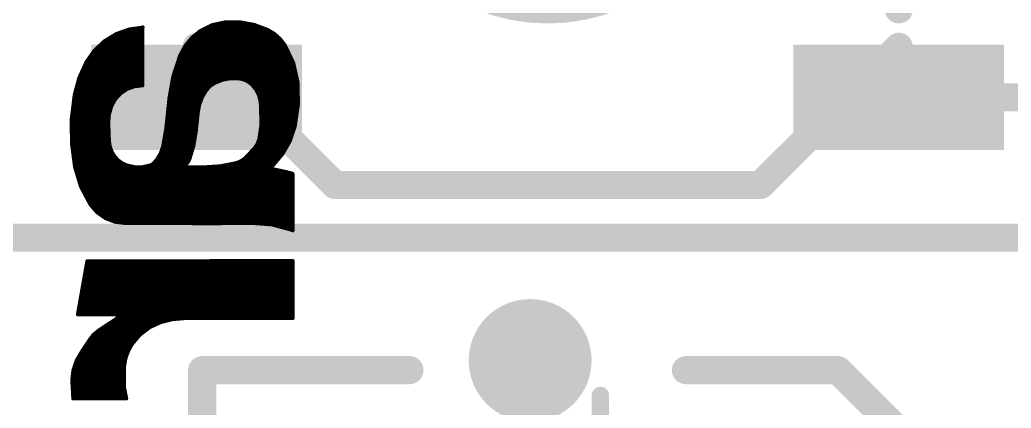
# Model space of a CAD drawing. Extents: x -0.1 to 26.8, y -10.2 to 23.
# Drawn here: x 6.34 to 13.51, y 14.89 to 17.7 of the extents above; entities that cross this region are included whole.
import ezdxf

# ---------------------------------------------------------------- set-up
doc = ezdxf.new("R2010")
doc.units = 0
for name, color, linetype in [('1', 12, 'CONTINUOUS'), ('18', 110, 'CONTINUOUS'), ('21', 41, 'CONTINUOUS'), ('22', 40, 'CONTINUOUS'), ('51', 53, 'CONTINUOUS')]:
    doc.layers.add(name, color=color, linetype=linetype)

# ---------------------------------------------------------------- blocks, each defined once
blk = doc.blocks.new('RECT')
blk.add_solid([(-0.5, -0.5), (0.5, -0.5), (-0.5, 0.5), (0.5, 0.5)])
blk = doc.blocks.new('ROUNDV')
at = {"const_width": 0.5}
blk.add_lwpolyline([(0, -0.25, 1), (0, 0.25, 1), (0, -0.25)], format="xyb", dxfattribs=at)

msp = doc.modelspace()

# ---------------------------------------------------------------- linework, layer by layer
at = {"layer": '1', "const_width": 0.2032}
for points in [[(12.7, 17.145), (14.605, 17.145)], [(5.842, 16.129), (14.732, 16.129)]]:
    msp.add_lwpolyline(points, dxfattribs=at)
at = {"layer": '1', "const_width": 0.1016}
msp.add_lwpolyline([(12.7, 17.1958, 1), (12.7, 17.0942)], format="xyb", dxfattribs=at)
at = {"layer": '21'}
for points, const_width in [([(10.16, 17.78, 1), (10.16, 20.32, 1), (10.16, 17.78)], 0.2032), ([(12.6492, 17.78, 1), (12.7508, 17.78)], 0.1016), ([(8.62, 16.5608, 1), (8.62, 16.4592)], 0.1016), ([(11.7, 16.4592, 1), (11.7, 16.5608)], 0.1016), ([(7.7108, 15.17, 1), (7.6092, 15.17)], 0.1016), ([(7.66, 15.2208, 1), (7.66, 15.1192)], 0.1016), ([(9.16, 15.1192, 1), (9.16, 15.2208)], 0.1016), ([(11.16, 15.2208, 1), (11.16, 15.1192)], 0.1016), ([(12.2959, 15.2059, 1), (12.2241, 15.1341)], 0.1016), ([(12.26, 15.1192, 1), (12.26, 15.2208)], 0.1016), ([(10.5728, 14.986, 1), (10.5092, 14.986)], 0.0635)]:
    msp.add_lwpolyline(points, format="xyb", dxfattribs=dict(at, const_width=const_width))
for points, const_width in [([(12.7, 20.29), (12.7, 17.78)], 0.2032), ([(11.7, 16.51), (8.62, 16.51)], 0.2032), ([(7.66, 12.77), (7.66, 15.17)], 0.2032), ([(7.66, 15.17), (9.16, 15.17)], 0.2032), ([(12.26, 15.17), (11.16, 15.17)], 0.2032), ([(12.66, 14.77), (12.26, 15.17)], 0.2032), ([(10.541, 14.986), (10.541, 12.954)], 0.127)]:
    msp.add_lwpolyline(points, dxfattribs=dict(at, const_width=const_width))
at = {"layer": '22', "const_width": 0.0254}
for points in [[(7.0382, 17.6036), (7.1324, 17.637)], [(7.1324, 17.637), (7.2314, 17.6505)], [(7.2288, 17.653), (7.2288, 17.2288)], [(7.2314, 17.6505), (7.2288, 17.653)], [(7.6454, 17.6251), (7.7316, 17.668)], [(7.7015, 17.653), (8.0815, 17.653)], [(7.7316, 17.668), (7.8257, 17.6886)], [(7.7791, 17.6784), (7.9897, 17.6784)], [(7.8257, 17.6886), (7.9318, 17.6889)], [(7.9318, 17.6889), (8.0363, 17.67)], [(8.0363, 17.67), (8.1356, 17.6327)], [(8.1356, 17.6327), (8.1839, 17.6035)], [(6.9528, 17.5516), (7.0382, 17.6036)], [(6.9942, 17.5768), (7.2288, 17.5768)], [(7.036, 17.6022), (7.2288, 17.6022)], [(7.1059, 17.6276), (7.2288, 17.6276)], [(7.5347, 17.5144), (7.5845, 17.5753)], [(7.5845, 17.5753), (7.6454, 17.6251)], [(7.5863, 17.5768), (8.2136, 17.5768)], [(7.6174, 17.6022), (8.1853, 17.6022)], [(7.6504, 17.6276), (8.144, 17.6276)], [(8.1839, 17.6035), (8.2259, 17.5658)], [(8.2259, 17.5658), (8.2601, 17.5209)], [(6.8799, 17.4833), (6.9528, 17.5516)], [(6.8984, 17.5006), (7.2288, 17.5006)], [(6.9255, 17.526), (7.2288, 17.526)], [(6.9526, 17.5514), (7.2288, 17.5514)], [(7.4981, 17.4447), (7.5347, 17.5144)], [(7.5275, 17.5006), (8.2698, 17.5006)], [(7.5442, 17.526), (8.2562, 17.526)], [(7.5649, 17.5514), (8.2369, 17.5514)], [(8.2601, 17.5209), (8.3207, 17.394)], [(6.8224, 17.4015), (6.8799, 17.4833)], [(6.8385, 17.4244), (7.2288, 17.4244)], [(6.8563, 17.4498), (7.2288, 17.4498)], [(6.8742, 17.4752), (7.2288, 17.4752)], [(7.4497, 17.2962), (7.4981, 17.4447)], [(7.4915, 17.4244), (8.3062, 17.4244)], [(7.5008, 17.4498), (8.294, 17.4498)], [(7.5141, 17.4752), (8.2819, 17.4752)], [(6.7695, 17.2857), (6.8224, 17.4015)], [(6.7981, 17.3482), (7.2288, 17.3482)], [(6.8097, 17.3736), (7.2288, 17.3736)], [(6.8213, 17.399), (7.2288, 17.399)], [(7.4666, 17.3482), (8.331, 17.3482)], [(7.4749, 17.3736), (8.3252, 17.3736)], [(7.4832, 17.399), (8.3183, 17.399)], [(8.3207, 17.394), (8.3515, 17.2568)], [(6.7361, 17.1628), (6.7695, 17.2857)], [(6.7749, 17.2974), (7.2288, 17.2974)], [(6.7865, 17.3228), (7.2288, 17.3228)], [(7.4219, 17.1425), (7.4497, 17.2962)], [(7.4501, 17.2974), (8.3424, 17.2974)], [(7.4584, 17.3228), (8.3367, 17.3228)], [(7.8662, 17.2807), (7.8061, 17.2696)], [(7.9273, 17.2796), (7.8662, 17.2807)], [(7.9607, 17.2719), (7.9273, 17.2796)], [(6.752, 17.2212), (7.1656, 17.2212)], [(6.7589, 17.2466), (7.2288, 17.2466)], [(6.7658, 17.272), (7.2288, 17.272)], [(7.1161, 17.2028), (7.0698, 17.1716)], [(7.1684, 17.2222), (7.1161, 17.2028)], [(7.2238, 17.2288), (7.1684, 17.2222)], [(7.2288, 17.2288), (7.2238, 17.2288)], [(7.4361, 17.2212), (7.7143, 17.2212)], [(7.4407, 17.2466), (7.7495, 17.2466)], [(7.4453, 17.272), (7.8192, 17.272)], [(7.7174, 17.2246), (7.6911, 17.1958)], [(7.7495, 17.2466), (7.7174, 17.2246)], [(7.8061, 17.2696), (7.7495, 17.2466)], [(7.9602, 17.272), (8.3481, 17.272)], [(7.9916, 17.2573), (7.9607, 17.2719)], [(8.0188, 17.2364), (7.9916, 17.2573)], [(8.0055, 17.2466), (8.3517, 17.2466)], [(8.0504, 17.198), (8.0188, 17.2364)], [(8.0313, 17.2212), (8.3523, 17.2212)], [(8.3515, 17.2568), (8.3553, 17.0933)], [(6.7148, 16.9887), (6.7361, 17.1628)], [(6.7339, 17.145), (7.0455, 17.145)], [(6.7382, 17.1704), (7.0687, 17.1704)], [(6.7451, 17.1958), (7.1057, 17.1958)], [(7.0322, 17.1304), (7.0053, 17.0815)], [(7.0698, 17.1716), (7.0322, 17.1304)], [(7.399, 16.9215), (7.4219, 17.1425)], [(7.4224, 17.145), (7.661, 17.145)], [(7.4269, 17.1704), (7.6759, 17.1704)], [(7.4315, 17.1958), (7.6911, 17.1958)], [(7.6615, 17.1463), (7.641, 17.0924)], [(7.6911, 17.1958), (7.6615, 17.1463)], [(8.072, 17.1531), (8.0504, 17.198)], [(8.0515, 17.1958), (8.3529, 17.1958)], [(8.0637, 17.1704), (8.3535, 17.1704)], [(8.0823, 17.1044), (8.072, 17.1531)], [(8.0737, 17.145), (8.3541, 17.145)], [(6.7246, 17.0688), (7.0016, 17.0688)], [(6.7277, 17.0942), (7.0123, 17.0942)], [(6.7308, 17.1196), (7.0262, 17.1196)], [(7.0053, 17.0815), (6.988, 17.0229)], [(7.4143, 17.0688), (7.6365, 17.0688)], [(7.4169, 17.0942), (7.6417, 17.0942)], [(7.4195, 17.1196), (7.6514, 17.1196)], [(7.641, 17.0924), (7.6302, 17.0358)], [(8.0791, 17.1196), (8.3547, 17.1196)], [(8.0874, 16.9494), (8.0823, 17.1044)], [(8.0826, 17.0942), (8.3553, 17.0942)], [(8.0835, 17.0688), (8.3517, 17.0688)], [(8.3553, 17.0933), (8.3312, 16.9316)], [(6.7156, 16.8134), (6.7148, 16.9887)], [(6.7153, 16.9926), (6.9853, 16.9926)], [(6.7184, 17.018), (6.9876, 17.018)], [(6.7215, 17.0434), (6.9941, 17.0434)], [(6.988, 17.0229), (6.9825, 16.9621)], [(7.4064, 16.9926), (7.6256, 16.9926)], [(7.409, 17.018), (7.6283, 17.018)], [(7.4116, 17.0434), (7.6317, 17.0434)], [(7.6302, 17.0358), (7.6149, 16.891)], [(8.0843, 17.0434), (8.3479, 17.0434)], [(8.0851, 17.018), (8.3441, 17.018)], [(8.086, 16.9926), (8.3403, 16.9926)], [(6.7149, 16.9672), (6.983, 16.9672)], [(6.715, 16.9418), (6.9832, 16.9418)], [(6.7151, 16.9164), (6.9842, 16.9164)], [(6.9825, 16.9621), (6.9875, 16.825)], [(7.3762, 16.7894), (7.399, 16.9215)], [(7.3981, 16.9164), (7.6176, 16.9164)], [(7.4011, 16.9418), (7.6203, 16.9418)], [(7.4037, 16.9672), (7.623, 16.9672)], [(8.0721, 16.8427), (8.0874, 16.9494)], [(8.0827, 16.9164), (8.326, 16.9164)], [(8.0863, 16.9418), (8.3327, 16.9418)], [(8.0868, 16.9672), (8.3365, 16.9672)], [(8.3312, 16.9316), (8.296, 16.8281)], [(6.7152, 16.891), (6.9851, 16.891)], [(6.7154, 16.8656), (6.986, 16.8656)], [(7.3894, 16.8656), (7.6106, 16.8656)], [(7.3937, 16.891), (7.6149, 16.891)], [(7.6149, 16.891), (7.598, 16.7918)], [(8.0589, 16.808), (8.0721, 16.8427)], [(8.0754, 16.8656), (8.3088, 16.8656)], [(8.079, 16.891), (8.3174, 16.891)], [(6.7155, 16.8402), (6.9869, 16.8402)], [(6.7156, 16.8148), (6.9892, 16.8148)], [(6.7386, 16.6395), (6.7156, 16.8134)], [(6.7188, 16.7894), (6.9934, 16.7894)], [(6.9875, 16.825), (6.9939, 16.7862)], [(6.9939, 16.7862), (7.0076, 16.7493)], [(7.359, 16.7404), (7.3762, 16.7894)], [(7.3762, 16.7894), (7.5972, 16.7894)], [(7.3806, 16.8148), (7.6019, 16.8148)], [(7.385, 16.8402), (7.6062, 16.8402)], [(7.598, 16.7918), (7.5692, 16.6954)], [(7.9654, 16.7005), (8.0391, 16.7767)], [(8.0391, 16.7767), (8.0589, 16.808)], [(8.0471, 16.7894), (8.274, 16.7894)], [(8.0615, 16.8148), (8.2885, 16.8148)], [(8.0712, 16.8402), (8.3001, 16.8402)], [(8.296, 16.8281), (8.242, 16.733)], [(6.7221, 16.764), (7.0022, 16.764)], [(6.7255, 16.7386), (7.0142, 16.7386)], [(6.7289, 16.7132), (7.0305, 16.7132)], [(7.0076, 16.7493), (7.0282, 16.7157)], [(7.0282, 16.7157), (7.0533, 16.6886)], [(7.333, 16.6954), (7.359, 16.7404)], [(7.3433, 16.7132), (7.5745, 16.7132)], [(7.3579, 16.7386), (7.5821, 16.7386)], [(7.3673, 16.764), (7.5897, 16.764)], [(7.9414, 16.6841), (7.9654, 16.7005)], [(7.9777, 16.7132), (8.2252, 16.7132)], [(8.0023, 16.7386), (8.2452, 16.7386)], [(8.0268, 16.764), (8.2596, 16.764)], [(8.242, 16.733), (8.1712, 16.6497)], [(6.7322, 16.6878), (7.0545, 16.6878)], [(6.7356, 16.6624), (7.0941, 16.6624)], [(6.7811, 16.4981), (6.7386, 16.6395)], [(6.7394, 16.637), (7.5844, 16.637)], [(7.0533, 16.6886), (7.0833, 16.6672)], [(7.0833, 16.6672), (7.1171, 16.6522)], [(7.1171, 16.6522), (7.1717, 16.6405)], [(7.1717, 16.6405), (7.2276, 16.6405)], [(7.2276, 16.6405), (7.2822, 16.6522)], [(7.2822, 16.6522), (7.2942, 16.6575)], [(7.2942, 16.6575), (7.305, 16.6649)], [(7.3014, 16.6624), (7.5474, 16.6624)], [(7.305, 16.6649), (7.333, 16.6954)], [(7.326, 16.6878), (7.5653, 16.6878)], [(7.5429, 16.6574), (7.5235, 16.6446)], [(7.5235, 16.6446), (7.5235, 16.6395)], [(7.5235, 16.6395), (7.5844, 16.6395)], [(7.5585, 16.6747), (7.5429, 16.6574)], [(7.5692, 16.6954), (7.5585, 16.6747)], [(7.5844, 16.6395), (7.5844, 16.2331)], [(7.5946, 16.2306), (7.5946, 16.6395)], [(7.5946, 16.6395), (7.6784, 16.6395)], [(7.5946, 16.637), (8.167, 16.637)], [(7.6784, 16.6395), (7.7885, 16.6465)], [(7.7885, 16.6465), (7.8969, 16.6675)], [(7.8705, 16.6624), (8.182, 16.6624)], [(7.8969, 16.6675), (7.9146, 16.6726)], [(7.9146, 16.6726), (7.9414, 16.6841)], [(7.9468, 16.6878), (8.2036, 16.6878)], [(8.1676, 16.6443), (8.1667, 16.6379)], [(8.1667, 16.6379), (8.1686, 16.6317)], [(8.1712, 16.6497), (8.1676, 16.6443)], [(8.1686, 16.6317), (8.1729, 16.6269)], [(6.747, 16.6116), (7.5844, 16.6116)], [(6.7546, 16.5862), (7.5844, 16.5862)], [(6.7623, 16.5608), (7.5844, 16.5608)], [(7.5946, 16.6116), (8.2365, 16.6116)], [(7.5946, 16.5862), (8.3162, 16.5862)], [(7.5946, 16.5608), (8.316, 16.5608)], [(8.1729, 16.6269), (8.1788, 16.6243)], [(8.1788, 16.6243), (8.2829, 16.6014)], [(8.2829, 16.6014), (8.3109, 16.5938)], [(8.3109, 16.5938), (8.3145, 16.5916)], [(8.3145, 16.5916), (8.3163, 16.5879)], [(8.3163, 16.5879), (8.316, 16.5837)], [(8.316, 16.5837), (8.316, 16.1798)], [(6.7699, 16.5354), (7.5844, 16.5354)], [(6.7775, 16.51), (7.5844, 16.51)], [(6.8504, 16.3678), (6.7811, 16.4981)], [(6.7883, 16.4846), (7.5844, 16.4846)], [(7.5946, 16.5354), (8.316, 16.5354)], [(7.5946, 16.51), (8.316, 16.51)], [(7.5946, 16.4846), (8.316, 16.4846)], [(6.8018, 16.4592), (7.5844, 16.4592)], [(6.8153, 16.4338), (7.5844, 16.4338)], [(7.5946, 16.4592), (8.316, 16.4592)], [(7.5946, 16.4338), (8.316, 16.4338)], [(6.8288, 16.4084), (7.5844, 16.4084)], [(6.8423, 16.383), (7.5844, 16.383)], [(6.8987, 16.3116), (6.8504, 16.3678)], [(6.8592, 16.3576), (7.5844, 16.3576)], [(7.5946, 16.4084), (8.316, 16.4084)], [(7.5946, 16.383), (8.316, 16.383)], [(7.5946, 16.3576), (8.316, 16.3576)], [(6.881, 16.3322), (7.5844, 16.3322)], [(6.9592, 16.2689), (6.8987, 16.3116)], [(6.9055, 16.3068), (7.5844, 16.3068)], [(6.9415, 16.2814), (7.5844, 16.2814)], [(7.0283, 16.2422), (6.9592, 16.2689)], [(7.5946, 16.3322), (8.316, 16.3322)], [(7.5946, 16.3068), (8.316, 16.3068)], [(7.5946, 16.2814), (8.316, 16.2814)], [(6.9926, 16.256), (7.5844, 16.256)], [(7.1018, 16.2331), (7.0283, 16.2422)], [(7.5844, 16.2331), (7.1018, 16.2331)], [(7.5946, 16.256), (8.316, 16.256)], [(8.0289, 16.2331), (7.5946, 16.2306)], [(8.1644, 16.2228), (8.0289, 16.2331)], [(8.0616, 16.2306), (8.316, 16.2306)], [(8.2956, 16.1874), (8.1644, 16.2228)], [(8.2295, 16.2052), (8.316, 16.2052)], [(8.316, 16.1798), (8.2956, 16.1874)], [(6.8275, 15.9588), (6.7589, 15.5727)], [(6.8216, 15.9258), (8.316, 15.9258)], [(6.8262, 15.9512), (8.316, 15.9512)], [(8.316, 15.9614), (6.8275, 15.9588)], [(8.316, 15.5448), (8.316, 15.9614)], [(6.8081, 15.8496), (8.316, 15.8496)], [(6.8126, 15.875), (8.316, 15.875)], [(6.8171, 15.9004), (8.316, 15.9004)], [(6.7946, 15.7734), (8.316, 15.7734)], [(6.7991, 15.7988), (8.316, 15.7988)], [(6.8036, 15.8242), (8.316, 15.8242)], [(6.781, 15.6972), (8.316, 15.6972)], [(6.7855, 15.7226), (8.316, 15.7226)], [(6.79, 15.748), (8.316, 15.748)], [(6.772, 15.6464), (8.316, 15.6464)], [(6.7765, 15.6718), (8.316, 15.6718)], [(6.7589, 15.5727), (7.046, 15.5727)], [(6.763, 15.5956), (8.316, 15.5956)], [(6.7675, 15.621), (8.316, 15.621)], [(7.046, 15.5727), (7.051, 15.5626)], [(7.051, 15.5626), (7.046, 15.5473)], [(7.0472, 15.5702), (8.316, 15.5702)], [(7.0155, 15.527), (6.9113, 15.4584)], [(6.9654, 15.494), (7.3131, 15.494)], [(7.004, 15.5194), (7.3738, 15.5194)], [(7.046, 15.5473), (7.0155, 15.527)], [(7.0422, 15.5448), (8.316, 15.5448)], [(7.2103, 15.4255), (7.2818, 15.4798)], [(7.2818, 15.4798), (7.3635, 15.5169)], [(7.3635, 15.5169), (7.4475, 15.5374)], [(7.4475, 15.5374), (7.5336, 15.5448)], [(7.5336, 15.5448), (8.316, 15.5448)], [(6.873, 15.4268), (6.8428, 15.3873)], [(6.8661, 15.4178), (7.2039, 15.4178)], [(6.9113, 15.4584), (6.873, 15.4268)], [(6.8929, 15.4432), (7.2337, 15.4432)], [(6.9268, 15.4686), (7.2671, 15.4686)], [(7.1526, 15.3568), (7.2103, 15.4255)], [(6.8428, 15.3873), (6.7843, 15.2984)], [(6.8127, 15.3416), (7.1442, 15.3416)], [(6.8294, 15.367), (7.1612, 15.367)], [(6.8467, 15.3924), (7.1825, 15.3924)], [(7.1251, 15.3069), (7.1526, 15.3568)], [(6.7843, 15.2984), (6.749, 15.2373)], [(6.7652, 15.2654), (7.1106, 15.2654)], [(6.7799, 15.2908), (7.1195, 15.2908)], [(6.796, 15.3162), (7.1302, 15.3162)], [(7.1063, 15.253), (7.1251, 15.3069)], [(6.749, 15.2373), (6.7267, 15.1704)], [(6.7415, 15.2146), (7.0998, 15.2146)], [(6.7506, 15.24), (7.1041, 15.24)], [(7.0968, 15.1968), (7.1063, 15.253)], [(7.0968, 15.0419), (7.0968, 15.1968)], [(6.7267, 15.1704), (6.7183, 15.1003)], [(6.7229, 15.1384), (7.0968, 15.1384)], [(6.7259, 15.1638), (7.0968, 15.1638)], [(6.733, 15.1892), (7.0968, 15.1892)], [(6.7183, 15.1003), (6.7259, 14.9631)], [(6.719, 15.0876), (7.0968, 15.0876)], [(6.7198, 15.113), (7.0968, 15.113)], [(6.7204, 15.0622), (7.0968, 15.0622)], [(6.7218, 15.0368), (7.0979, 15.0368)], [(6.7232, 15.0114), (7.1032, 15.0114)], [(6.7246, 14.986), (7.1084, 14.986)], [(7.1095, 14.9809), (7.0968, 15.0419)], [(7.112, 14.9657), (7.1095, 14.9809)], [(6.7259, 14.9631), (7.112, 14.9631)], [(7.112, 14.9631), (7.112, 14.9657)]]:
    msp.add_lwpolyline(points, dxfattribs=at)
at = {"layer": '22', "const_width": 0.0127}
for points in [[(7.1315, 17.6433, 1), (7.1332, 17.6307)], [(7.1345, 17.631, 1), (7.1302, 17.643)], [(7.2352, 17.653, 1), (7.2225, 17.653)], [(7.2332, 17.6576, 1), (7.2244, 17.6484)], [(7.227, 17.6459, 1), (7.2358, 17.6551)], [(7.2323, 17.6442, 1), (7.2305, 17.6568)], [(7.7015, 17.6594, 1), (7.7015, 17.6467)], [(7.7303, 17.6742, 1), (7.733, 17.6618)], [(7.7345, 17.6623, 1), (7.7288, 17.6737)], [(7.7791, 17.6848, 1), (7.7791, 17.672)], [(7.8257, 17.6949, 1), (7.8257, 17.6823)], [(7.8271, 17.6824, 1), (7.8243, 17.6948)], [(7.9329, 17.6951, 1), (7.9307, 17.6826)], [(7.9318, 17.6825, 1), (7.9318, 17.6952)], [(7.9897, 17.672, 1), (7.9897, 17.6848)], [(8.0385, 17.676, 1), (8.034, 17.6641)], [(8.0351, 17.6638, 1), (8.0374, 17.6763)], [(8.0815, 17.6467, 1), (8.0815, 17.6594)], [(8.1389, 17.6381, 1), (8.1323, 17.6273)], [(8.1334, 17.6268, 1), (8.1378, 17.6386)], [(6.9942, 17.5832, 1), (6.9942, 17.5705)], [(7.036, 17.6086, 1), (7.036, 17.5958)], [(7.0361, 17.6095, 1), (7.0403, 17.5976)], [(7.0415, 17.5981, 1), (7.0349, 17.609)], [(7.1059, 17.634, 1), (7.1059, 17.6212)], [(7.2288, 17.6212, 1), (7.2288, 17.634)], [(7.2288, 17.5958, 1), (7.2288, 17.6086)], [(7.2288, 17.5705, 1), (7.2288, 17.5832)], [(7.5804, 17.5802, 1), (7.5885, 17.5704)], [(7.5894, 17.5713, 1), (7.5795, 17.5793)], [(7.5863, 17.5832, 1), (7.5863, 17.5705)], [(7.6174, 17.6086, 1), (7.6174, 17.5958)], [(7.6426, 17.6308, 1), (7.6482, 17.6194)], [(7.6494, 17.6202, 1), (7.6414, 17.63)], [(7.6504, 17.634, 1), (7.6504, 17.6212)], [(8.144, 17.6212, 1), (8.144, 17.634)], [(8.1881, 17.6082, 1), (8.1797, 17.5988)], [(8.1806, 17.5981, 1), (8.1872, 17.6089)], [(8.1853, 17.5958, 1), (8.1853, 17.6086)], [(8.2136, 17.5705, 1), (8.2136, 17.5832)], [(8.2309, 17.5696, 1), (8.2208, 17.5619)], [(8.2216, 17.5611, 1), (8.2301, 17.5705)], [(6.8984, 17.507, 1), (6.8984, 17.4943)], [(6.9255, 17.5324, 1), (6.9255, 17.5196)], [(6.9526, 17.5578, 1), (6.9526, 17.545)], [(6.9495, 17.557, 1), (6.9561, 17.5462)], [(6.9572, 17.547, 1), (6.9485, 17.5562)], [(7.2288, 17.545, 1), (7.2288, 17.5578)], [(7.2288, 17.5196, 1), (7.2288, 17.5324)], [(7.2288, 17.4943, 1), (7.2288, 17.507)], [(7.5275, 17.507, 1), (7.5275, 17.4943)], [(7.5298, 17.5184, 1), (7.5396, 17.5103)], [(7.5403, 17.5114, 1), (7.5291, 17.5173)], [(7.5442, 17.5324, 1), (7.5442, 17.5196)], [(7.5649, 17.5578, 1), (7.5649, 17.545)], [(8.2369, 17.545, 1), (8.2369, 17.5578)], [(8.2658, 17.5236, 1), (8.2544, 17.5182)], [(8.255, 17.5171, 1), (8.2652, 17.5247)], [(8.2562, 17.5196, 1), (8.2562, 17.5324)], [(8.2698, 17.4943, 1), (8.2698, 17.507)], [(6.8385, 17.4308, 1), (6.8385, 17.4181)], [(6.8563, 17.4562, 1), (6.8563, 17.4434)], [(6.8742, 17.4816, 1), (6.8742, 17.4688)], [(6.8755, 17.4879, 1), (6.8842, 17.4786)], [(6.8851, 17.4796, 1), (6.8747, 17.4869)], [(7.2288, 17.4688, 1), (7.2288, 17.4816)], [(7.2288, 17.4434, 1), (7.2288, 17.4562)], [(7.2288, 17.4181, 1), (7.2288, 17.4308)], [(7.4915, 17.4308, 1), (7.4915, 17.4181)], [(7.4925, 17.4477, 1), (7.5037, 17.4417)], [(7.5041, 17.4427, 1), (7.4921, 17.4467)], [(7.5008, 17.4562, 1), (7.5008, 17.4434)], [(7.5141, 17.4816, 1), (7.5141, 17.4688)], [(8.2819, 17.4688, 1), (8.2819, 17.4816)], [(8.294, 17.4434, 1), (8.294, 17.4562)], [(8.3062, 17.4181, 1), (8.3062, 17.4308)], [(6.7981, 17.3546, 1), (6.7981, 17.3419)], [(6.8097, 17.38, 1), (6.8097, 17.3672)], [(6.8213, 17.4054, 1), (6.8213, 17.3926)], [(6.8172, 17.4052, 1), (6.8276, 17.3978)], [(6.8282, 17.3989, 1), (6.8166, 17.4041)], [(7.2288, 17.3926, 1), (7.2288, 17.4054)], [(7.2288, 17.3672, 1), (7.2288, 17.38)], [(7.2288, 17.3419, 1), (7.2288, 17.3546)], [(7.4666, 17.3546, 1), (7.4666, 17.3419)], [(7.4749, 17.38, 1), (7.4749, 17.3672)], [(7.4832, 17.4054, 1), (7.4832, 17.3926)], [(8.3269, 17.3954, 1), (8.3145, 17.3926)], [(8.3149, 17.3913, 1), (8.3264, 17.3967)], [(8.3183, 17.3926, 1), (8.3183, 17.4054)], [(8.3252, 17.3672, 1), (8.3252, 17.38)], [(8.331, 17.3419, 1), (8.331, 17.3546)], [(6.7637, 17.2883, 1), (6.7753, 17.283)], [(6.7756, 17.284, 1), (6.7634, 17.2873)], [(6.7749, 17.3038, 1), (6.7749, 17.291)], [(6.7865, 17.3292, 1), (6.7865, 17.3164)], [(7.2288, 17.3164, 1), (7.2288, 17.3292)], [(7.2288, 17.291, 1), (7.2288, 17.3038)], [(7.4437, 17.2982, 1), (7.4557, 17.2942)], [(7.4559, 17.2951, 1), (7.4434, 17.2973)], [(7.4501, 17.3038, 1), (7.4501, 17.291)], [(7.4584, 17.3292, 1), (7.4584, 17.3164)], [(7.8663, 17.2871, 1), (7.8661, 17.2744)], [(7.8674, 17.2745, 1), (7.865, 17.287)], [(7.9287, 17.2858, 1), (7.9259, 17.2734)], [(7.9272, 17.2733, 1), (7.9274, 17.2859)], [(8.3367, 17.3164, 1), (8.3367, 17.3292)], [(8.3424, 17.291, 1), (8.3424, 17.3038)], [(6.752, 17.2276, 1), (6.752, 17.2148)], [(6.7589, 17.253, 1), (6.7589, 17.2402)], [(6.7658, 17.2784, 1), (6.7658, 17.2657)], [(7.1139, 17.2087, 1), (7.1183, 17.1968)], [(7.1196, 17.1975, 1), (7.1125, 17.2081)], [(7.1676, 17.2285, 1), (7.1691, 17.2159)], [(7.1656, 17.2148, 1), (7.1656, 17.2276)], [(7.1706, 17.2163, 1), (7.1662, 17.2282)], [(7.2238, 17.2352, 1), (7.2238, 17.2224)], [(7.2225, 17.2288, 1), (7.2352, 17.2288)], [(7.2245, 17.2225, 1), (7.2231, 17.2351)], [(7.2288, 17.2657, 1), (7.2288, 17.2784)], [(7.2288, 17.2402, 1), (7.2288, 17.253)], [(7.2288, 17.2224, 1), (7.2288, 17.2352)], [(7.4361, 17.2276, 1), (7.4361, 17.2148)], [(7.4407, 17.253, 1), (7.4407, 17.2402)], [(7.4453, 17.2784, 1), (7.4453, 17.2657)], [(7.7138, 17.2298, 1), (7.721, 17.2193)], [(7.7221, 17.2203, 1), (7.7127, 17.2288)], [(7.7143, 17.2148, 1), (7.7143, 17.2276)], [(7.7471, 17.2525, 1), (7.7519, 17.2407)], [(7.7531, 17.2414, 1), (7.7459, 17.2518)], [(7.7495, 17.2402, 1), (7.7495, 17.253)], [(7.805, 17.2758, 1), (7.8073, 17.2633)], [(7.8085, 17.2637, 1), (7.8037, 17.2755)], [(7.8192, 17.2657, 1), (7.8192, 17.2784)], [(7.9602, 17.2784, 1), (7.9602, 17.2657)], [(7.9634, 17.2776, 1), (7.958, 17.2662)], [(7.9592, 17.2657, 1), (7.9621, 17.2781)], [(7.9955, 17.2623, 1), (7.9878, 17.2522)], [(7.9889, 17.2515, 1), (7.9944, 17.263)], [(8.0055, 17.253, 1), (8.0055, 17.2402)], [(8.0237, 17.2404, 1), (8.0139, 17.2324)], [(8.0149, 17.2314, 1), (8.0227, 17.2414)], [(8.0313, 17.2276, 1), (8.0313, 17.2148)], [(8.3578, 17.2569, 1), (8.3452, 17.2567)], [(8.3453, 17.2554, 1), (8.3577, 17.2582)], [(8.3481, 17.2657, 1), (8.3481, 17.2784)], [(8.3517, 17.2402, 1), (8.3517, 17.253)], [(8.3523, 17.2148, 1), (8.3523, 17.2276)], [(6.7339, 17.1514, 1), (6.7339, 17.1386)], [(6.73, 17.1645, 1), (6.7422, 17.1611)], [(6.7424, 17.162, 1), (6.7298, 17.1636)], [(6.7382, 17.1768, 1), (6.7382, 17.164)], [(6.7451, 17.2022, 1), (6.7451, 17.1895)], [(7.0377, 17.1273, 1), (7.0266, 17.1335)], [(7.0455, 17.1386, 1), (7.0455, 17.1514)], [(7.0663, 17.1769, 1), (7.0734, 17.1663)], [(7.0745, 17.1673, 1), (7.0651, 17.1759)], [(7.0687, 17.164, 1), (7.0687, 17.1768)], [(7.1057, 17.1895, 1), (7.1057, 17.2022)], [(7.4282, 17.1418, 1), (7.4156, 17.1432)], [(7.4157, 17.1436, 1), (7.4281, 17.1414)], [(7.4224, 17.1514, 1), (7.4224, 17.1386)], [(7.4269, 17.1768, 1), (7.4269, 17.164)], [(7.4315, 17.2022, 1), (7.4315, 17.1895)], [(7.6561, 17.1496, 1), (7.667, 17.143)], [(7.6675, 17.144, 1), (7.6556, 17.1486)], [(7.661, 17.1386, 1), (7.661, 17.1514)], [(7.6759, 17.164, 1), (7.6759, 17.1768)], [(7.6864, 17.2001, 1), (7.6958, 17.1915)], [(7.6966, 17.1925, 1), (7.6856, 17.1991)], [(7.6911, 17.1895, 1), (7.6911, 17.2022)], [(8.0561, 17.2007, 1), (8.0447, 17.1952)], [(8.0515, 17.2022, 1), (8.0515, 17.1895)], [(8.0455, 17.1939, 1), (8.0553, 17.202)], [(8.0637, 17.1768, 1), (8.0637, 17.164)], [(8.0782, 17.1544, 1), (8.0658, 17.1518)], [(8.0663, 17.1503, 1), (8.0777, 17.1559)], [(8.0737, 17.1514, 1), (8.0737, 17.1386)], [(8.3529, 17.1895, 1), (8.3529, 17.2022)], [(8.3535, 17.164, 1), (8.3535, 17.1768)], [(8.3541, 17.1386, 1), (8.3541, 17.1514)], [(6.7246, 17.0752, 1), (6.7246, 17.0624)], [(6.7277, 17.1006, 1), (6.7277, 17.0878)], [(6.7308, 17.126, 1), (6.7308, 17.1133)], [(6.9997, 17.0846, 1), (7.0109, 17.0784)], [(7.0114, 17.0797, 1), (6.9992, 17.0833)], [(7.0016, 17.0624, 1), (7.0016, 17.0752)], [(7.0123, 17.0878, 1), (7.0123, 17.1006)], [(7.0275, 17.1347, 1), (7.0369, 17.1261)], [(7.0262, 17.1133, 1), (7.0262, 17.126)], [(7.4143, 17.0752, 1), (7.4143, 17.0624)], [(7.4169, 17.1006, 1), (7.4169, 17.0878)], [(7.4195, 17.126, 1), (7.4195, 17.1133)], [(7.6351, 17.0947, 1), (7.647, 17.0902)], [(7.6473, 17.0912, 1), (7.6348, 17.0936)], [(7.6365, 17.0624, 1), (7.6365, 17.0752)], [(7.6417, 17.0878, 1), (7.6417, 17.1006)], [(7.6514, 17.1133, 1), (7.6514, 17.126)], [(8.0791, 17.126, 1), (8.0791, 17.1133)], [(8.0886, 17.1046, 1), (8.076, 17.1042)], [(8.0761, 17.1031, 1), (8.0885, 17.1057)], [(8.0826, 17.1006, 1), (8.0826, 17.0878)], [(8.0835, 17.0752, 1), (8.0835, 17.0624)], [(8.3616, 17.0924, 1), (8.349, 17.0943)], [(8.349, 17.0932, 1), (8.3617, 17.0935)], [(8.3517, 17.0624, 1), (8.3517, 17.0752)], [(8.3547, 17.1133, 1), (8.3547, 17.126)], [(8.3553, 17.0878, 1), (8.3553, 17.1006)], [(6.7211, 16.9888, 1), (6.7084, 16.9887)], [(6.7153, 16.999, 1), (6.7153, 16.9862)], [(6.7184, 17.0244, 1), (6.7184, 17.0116)], [(6.7215, 17.0498, 1), (6.7215, 17.0371)], [(6.9944, 17.0223, 1), (6.9817, 17.0235)], [(6.982, 17.0247, 1), (6.9941, 17.0211)], [(6.9853, 16.9862, 1), (6.9853, 16.999)], [(6.9876, 17.0116, 1), (6.9876, 17.0244)], [(6.9941, 17.0371, 1), (6.9941, 17.0498)], [(7.4064, 16.999, 1), (7.4064, 16.9862)], [(7.409, 17.0244, 1), (7.409, 17.0116)], [(7.4116, 17.0498, 1), (7.4116, 17.0371)], [(7.6365, 17.0351, 1), (7.6239, 17.0365)], [(7.624, 17.037, 1), (7.6364, 17.0346)], [(7.6256, 16.9862, 1), (7.6256, 16.999)], [(7.6283, 17.0116, 1), (7.6283, 17.0244)], [(7.6317, 17.0371, 1), (7.6317, 17.0498)], [(8.0843, 17.0498, 1), (8.0843, 17.0371)], [(8.0851, 17.0244, 1), (8.0851, 17.0116)], [(8.086, 16.999, 1), (8.086, 16.9862)], [(8.3403, 16.9862, 1), (8.3403, 16.999)], [(8.3441, 17.0116, 1), (8.3441, 17.0244)], [(8.3479, 17.0371, 1), (8.3479, 17.0498)], [(6.7085, 16.9895, 1), (6.7211, 16.988)], [(6.7149, 16.9736, 1), (6.7149, 16.9609)], [(6.715, 16.9482, 1), (6.715, 16.9354)], [(6.7151, 16.9228, 1), (6.7151, 16.91)], [(6.9888, 16.9623, 1), (6.9762, 16.9619)], [(6.9762, 16.9627, 1), (6.9888, 16.9615)], [(6.983, 16.9609, 1), (6.983, 16.9736)], [(6.9832, 16.9354, 1), (6.9832, 16.9482)], [(6.9842, 16.91, 1), (6.9842, 16.9228)], [(7.3981, 16.9228, 1), (7.3981, 16.91)], [(7.4053, 16.9204, 1), (7.3927, 16.9226)], [(7.3927, 16.9222, 1), (7.4053, 16.9208)], [(7.4011, 16.9482, 1), (7.4011, 16.9354)], [(7.4037, 16.9736, 1), (7.4037, 16.9609)], [(7.6176, 16.91, 1), (7.6176, 16.9228)], [(7.6203, 16.9354, 1), (7.6203, 16.9482)], [(7.623, 16.9609, 1), (7.623, 16.9736)], [(8.0827, 16.9228, 1), (8.0827, 16.91)], [(8.0863, 16.9482, 1), (8.0863, 16.9354)], [(8.0868, 16.9736, 1), (8.0868, 16.9609)], [(8.0937, 16.9485, 1), (8.0811, 16.9503)], [(8.0811, 16.9492, 1), (8.0937, 16.9496)], [(8.3249, 16.9325, 1), (8.3375, 16.9307)], [(8.3372, 16.9296, 1), (8.3252, 16.9336)], [(8.326, 16.91, 1), (8.326, 16.9228)], [(8.3327, 16.9354, 1), (8.3327, 16.9482)], [(8.3365, 16.9609, 1), (8.3365, 16.9736)], [(6.7152, 16.8974, 1), (6.7152, 16.8847)], [(6.7154, 16.872, 1), (6.7154, 16.8592)], [(6.9851, 16.8847, 1), (6.9851, 16.8974)], [(6.986, 16.8592, 1), (6.986, 16.872)], [(7.3894, 16.872, 1), (7.3894, 16.8592)], [(7.3937, 16.8974, 1), (7.3937, 16.8847)], [(7.6086, 16.8917, 1), (7.6212, 16.8903)], [(7.6212, 16.8899, 1), (7.6086, 16.8921)], [(7.6106, 16.8592, 1), (7.6106, 16.872)], [(7.6149, 16.8847, 1), (7.6149, 16.8974)], [(8.078, 16.8404, 1), (8.0662, 16.845)], [(8.0754, 16.872, 1), (8.0754, 16.8592)], [(8.079, 16.8974, 1), (8.079, 16.8847)], [(8.3088, 16.8592, 1), (8.3088, 16.872)], [(8.3174, 16.8847, 1), (8.3174, 16.8974)], [(6.7155, 16.8466, 1), (6.7155, 16.8338)], [(6.7156, 16.8212, 1), (6.7156, 16.8085)], [(6.7219, 16.8142, 1), (6.7093, 16.8125)], [(6.7093, 16.8133, 1), (6.722, 16.8134)], [(6.7188, 16.7958, 1), (6.7188, 16.783)], [(6.9938, 16.826, 1), (6.9812, 16.824)], [(6.9812, 16.8248, 1), (6.9938, 16.8252)], [(6.9869, 16.8338, 1), (6.9869, 16.8466)], [(6.9999, 16.7884, 1), (6.988, 16.7839)], [(6.9876, 16.7851, 1), (7.0002, 16.7872)], [(6.9892, 16.8085, 1), (6.9892, 16.8212)], [(6.9934, 16.783, 1), (6.9934, 16.7958)], [(7.3762, 16.7958, 1), (7.3762, 16.783)], [(7.3699, 16.7905, 1), (7.3825, 16.7883)], [(7.3822, 16.7873, 1), (7.3702, 16.7915)], [(7.3806, 16.8212, 1), (7.3806, 16.8085)], [(7.385, 16.8466, 1), (7.385, 16.8338)], [(7.5917, 16.7929, 1), (7.6042, 16.7908)], [(7.604, 16.79, 1), (7.5919, 16.7936)], [(7.5972, 16.783, 1), (7.5972, 16.7958)], [(7.6019, 16.8085, 1), (7.6019, 16.8212)], [(7.6062, 16.8338, 1), (7.6062, 16.8466)], [(8.0337, 16.7801, 1), (8.0445, 16.7733)], [(8.0437, 16.7723, 1), (8.0345, 16.7811)], [(8.0471, 16.7958, 1), (8.0471, 16.783)], [(8.053, 16.8103, 1), (8.0649, 16.8058)], [(8.0643, 16.8046, 1), (8.0536, 16.8114)], [(8.0615, 16.8212, 1), (8.0615, 16.8085)], [(8.0712, 16.8466, 1), (8.0712, 16.8338)], [(8.0658, 16.8436, 1), (8.0784, 16.8418)], [(8.274, 16.783, 1), (8.274, 16.7958)], [(8.2885, 16.8085, 1), (8.2885, 16.8212)], [(8.29, 16.8301, 1), (8.302, 16.826)], [(8.3015, 16.8249, 1), (8.2905, 16.8312)], [(8.3001, 16.8338, 1), (8.3001, 16.8466)], [(6.7221, 16.7704, 1), (6.7221, 16.7576)], [(6.7255, 16.745, 1), (6.7255, 16.7323)], [(6.7289, 16.7196, 1), (6.7289, 16.7068)], [(7.0131, 16.7526, 1), (7.0022, 16.746)], [(7.0017, 16.7471, 1), (7.0136, 16.7515)], [(7.0022, 16.7576, 1), (7.0022, 16.7704)], [(7.0142, 16.7323, 1), (7.0142, 16.745)], [(7.0329, 16.72, 1), (7.0235, 16.7114)], [(7.0228, 16.7124, 1), (7.0336, 16.719)], [(7.0305, 16.7068, 1), (7.0305, 16.7196)], [(7.3433, 16.7196, 1), (7.3433, 16.7068)], [(7.3579, 16.745, 1), (7.3579, 16.7323)], [(7.353, 16.7425, 1), (7.3649, 16.7383)], [(7.3645, 16.7372, 1), (7.3534, 16.7436)], [(7.3673, 16.7704, 1), (7.3673, 16.7576)], [(7.5745, 16.7068, 1), (7.5745, 16.7196)], [(7.5821, 16.7323, 1), (7.5821, 16.745)], [(7.5897, 16.7576, 1), (7.5897, 16.7704)], [(7.969, 16.6953, 1), (7.9618, 16.7057)], [(7.9777, 16.7196, 1), (7.9777, 16.7068)], [(8.0023, 16.745, 1), (8.0023, 16.7323)], [(8.0268, 16.7704, 1), (8.0268, 16.7576)], [(8.2252, 16.7068, 1), (8.2252, 16.7196)], [(8.2365, 16.7361, 1), (8.2476, 16.7299)], [(8.2469, 16.7289, 1), (8.2372, 16.7371)], [(8.2452, 16.7323, 1), (8.2452, 16.745)], [(8.2596, 16.7576, 1), (8.2596, 16.7704)], [(6.7322, 16.6942, 1), (6.7322, 16.6814)], [(6.7356, 16.6688, 1), (6.7356, 16.6561)], [(6.7447, 16.6413, 1), (6.7325, 16.6377)], [(6.7323, 16.6387, 1), (6.7449, 16.6403)], [(6.7394, 16.6434, 1), (6.7394, 16.6306)], [(7.057, 16.6938, 1), (7.0496, 16.6835)], [(7.0486, 16.6843, 1), (7.058, 16.6929)], [(7.0545, 16.6814, 1), (7.0545, 16.6942)], [(7.0859, 16.673, 1), (7.0808, 16.6614)], [(7.0797, 16.662, 1), (7.087, 16.6723)], [(7.0941, 16.6561, 1), (7.0941, 16.6688)], [(7.1184, 16.6584, 1), (7.1158, 16.646)], [(7.1145, 16.6464, 1), (7.1197, 16.658)], [(7.1717, 16.6469, 1), (7.1717, 16.6342)], [(7.1704, 16.6343, 1), (7.173, 16.6467)], [(7.2263, 16.6467, 1), (7.2289, 16.6343)], [(7.2276, 16.6342, 1), (7.2276, 16.6469)], [(7.2797, 16.658, 1), (7.2847, 16.6464)], [(7.2835, 16.646, 1), (7.2809, 16.6584)], [(7.2906, 16.6627, 1), (7.2978, 16.6522)], [(7.2968, 16.6516, 1), (7.2917, 16.6633)], [(7.3014, 16.6688, 1), (7.3014, 16.6561)], [(7.3003, 16.6692, 1), (7.3097, 16.6606)], [(7.3086, 16.6597, 1), (7.3014, 16.6701)], [(7.326, 16.6942, 1), (7.326, 16.6814)], [(7.3275, 16.6986, 1), (7.3385, 16.6922)], [(7.3377, 16.6911, 1), (7.3283, 16.6997)], [(7.5299, 16.6446, 1), (7.5171, 16.6446)], [(7.52, 16.6499, 1), (7.527, 16.6393)], [(7.5235, 16.6459, 1), (7.5235, 16.6332)], [(7.5171, 16.6395, 1), (7.5299, 16.6395)], [(7.5382, 16.6617, 1), (7.5477, 16.6532)], [(7.5464, 16.6521, 1), (7.5394, 16.6627)], [(7.5474, 16.6561, 1), (7.5474, 16.6688)], [(7.5529, 16.6776, 1), (7.5641, 16.6718)], [(7.5632, 16.6705, 1), (7.5538, 16.679)], [(7.5631, 16.6972, 1), (7.5753, 16.6936)], [(7.5748, 16.6925, 1), (7.5636, 16.6983)], [(7.5653, 16.6814, 1), (7.5653, 16.6942)], [(7.5908, 16.6395, 1), (7.5781, 16.6395)], [(7.5844, 16.6332, 1), (7.5844, 16.6459)], [(7.5844, 16.6306, 1), (7.5844, 16.6434)], [(7.5946, 16.6459, 1), (7.5946, 16.6332)], [(7.601, 16.6395, 1), (7.5883, 16.6395)], [(7.5946, 16.6434, 1), (7.5946, 16.6306)], [(7.678, 16.6458, 1), (7.6788, 16.6332)], [(7.6784, 16.6332, 1), (7.6784, 16.6459)], [(7.7873, 16.6528, 1), (7.7898, 16.6403)], [(7.7889, 16.6402, 1), (7.7881, 16.6529)], [(7.8705, 16.6688, 1), (7.8705, 16.6561)], [(7.8951, 16.6736, 1), (7.8987, 16.6614)], [(7.8981, 16.6613, 1), (7.8957, 16.6737)], [(7.9121, 16.6784, 1), (7.9171, 16.6668)], [(7.9164, 16.6665, 1), (7.9128, 16.6787)], [(7.9378, 16.6893, 1), (7.945, 16.6788)], [(7.9439, 16.6782, 1), (7.9389, 16.6899)], [(7.9468, 16.6942, 1), (7.9468, 16.6814)], [(7.9608, 16.7049, 1), (7.97, 16.6961)], [(8.1728, 16.6397, 1), (8.1606, 16.6361)], [(8.1604, 16.6388, 1), (8.173, 16.637)], [(8.1623, 16.6478, 1), (8.1729, 16.6408)], [(8.1739, 16.6434, 1), (8.1614, 16.6452)], [(8.1733, 16.6359, 1), (8.1638, 16.6275)], [(8.1664, 16.6538, 1), (8.176, 16.6456)], [(8.1765, 16.6462, 1), (8.1659, 16.6532)], [(8.167, 16.6306, 1), (8.167, 16.6434)], [(8.182, 16.6561, 1), (8.182, 16.6688)], [(8.2036, 16.6814, 1), (8.2036, 16.6942)], [(6.747, 16.618, 1), (6.747, 16.6052)], [(6.7546, 16.5926, 1), (6.7546, 16.5799)], [(6.7623, 16.5672, 1), (6.7623, 16.5544)], [(7.5844, 16.6052, 1), (7.5844, 16.618)], [(7.5844, 16.5799, 1), (7.5844, 16.5926)], [(7.5844, 16.5544, 1), (7.5844, 16.5672)], [(7.5946, 16.618, 1), (7.5946, 16.6052)], [(7.5946, 16.5926, 1), (7.5946, 16.5799)], [(7.5946, 16.5672, 1), (7.5946, 16.5544)], [(8.1625, 16.6299, 1), (8.1746, 16.6335)], [(8.1754, 16.6327, 1), (8.1703, 16.621)], [(8.1681, 16.6226, 1), (8.1776, 16.6311)], [(8.1802, 16.6305, 1), (8.1774, 16.6181)], [(8.1763, 16.6185, 1), (8.1813, 16.6301)], [(8.2365, 16.6052, 1), (8.2365, 16.618)], [(8.2846, 16.6075, 1), (8.2812, 16.5953)], [(8.2815, 16.5952, 1), (8.2843, 16.6076)], [(8.3142, 16.5992, 1), (8.3076, 16.5884)], [(8.3201, 16.5945, 1), (8.3088, 16.5887)], [(8.3092, 16.5877, 1), (8.3126, 16.5999)], [(8.3097, 16.5842, 1), (8.3223, 16.5832)], [(8.3224, 16.5837, 1), (8.3097, 16.5837)], [(8.3227, 16.5873, 1), (8.31, 16.5884)], [(8.3107, 16.585, 1), (8.322, 16.5907)], [(8.3111, 16.5862, 1), (8.3178, 16.597)], [(8.316, 16.5544, 1), (8.316, 16.5672)], [(8.3162, 16.5799, 1), (8.3162, 16.5926)], [(6.7699, 16.5418, 1), (6.7699, 16.529)], [(6.7775, 16.5164, 1), (6.7775, 16.5037)], [(6.7867, 16.5011, 1), (6.7755, 16.4951)], [(6.775, 16.4963, 1), (6.7872, 16.5)], [(6.7883, 16.491, 1), (6.7883, 16.4782)], [(7.5844, 16.529, 1), (7.5844, 16.5418)], [(7.5844, 16.5037, 1), (7.5844, 16.5164)], [(7.5844, 16.4782, 1), (7.5844, 16.491)], [(7.5946, 16.5418, 1), (7.5946, 16.529)], [(7.5946, 16.5164, 1), (7.5946, 16.5037)], [(7.5946, 16.491, 1), (7.5946, 16.4782)], [(8.316, 16.529, 1), (8.316, 16.5418)], [(8.316, 16.5037, 1), (8.316, 16.5164)], [(8.316, 16.4782, 1), (8.316, 16.491)], [(6.8018, 16.4656, 1), (6.8018, 16.4528)], [(6.8153, 16.4402, 1), (6.8153, 16.4275)], [(7.5844, 16.4528, 1), (7.5844, 16.4656)], [(7.5844, 16.4275, 1), (7.5844, 16.4402)], [(7.5946, 16.4656, 1), (7.5946, 16.4528)], [(7.5946, 16.4402, 1), (7.5946, 16.4275)], [(8.316, 16.4528, 1), (8.316, 16.4656)], [(8.316, 16.4275, 1), (8.316, 16.4402)], [(6.8288, 16.4148, 1), (6.8288, 16.402)], [(6.8423, 16.3894, 1), (6.8423, 16.3766)], [(6.8552, 16.3719, 1), (6.8456, 16.3637)], [(6.8448, 16.3648, 1), (6.856, 16.3708)], [(6.8592, 16.364, 1), (6.8592, 16.3513)], [(7.5844, 16.402, 1), (7.5844, 16.4148)], [(7.5844, 16.3766, 1), (7.5844, 16.3894)], [(7.5844, 16.3513, 1), (7.5844, 16.364)], [(7.5946, 16.4148, 1), (7.5946, 16.402)], [(7.5946, 16.3894, 1), (7.5946, 16.3766)], [(7.5946, 16.364, 1), (7.5946, 16.3513)], [(8.316, 16.402, 1), (8.316, 16.4148)], [(8.316, 16.3766, 1), (8.316, 16.3894)], [(8.316, 16.3513, 1), (8.316, 16.364)], [(6.881, 16.3386, 1), (6.881, 16.3258)], [(6.9024, 16.3168, 1), (6.895, 16.3064)], [(6.8939, 16.3075, 1), (6.9035, 16.3158)], [(6.9055, 16.3132, 1), (6.9055, 16.3004)], [(6.9415, 16.2878, 1), (6.9415, 16.2751)], [(6.9615, 16.2748, 1), (6.9569, 16.263)], [(7.5844, 16.3258, 1), (7.5844, 16.3386)], [(7.5844, 16.3004, 1), (7.5844, 16.3132)], [(7.5844, 16.2751, 1), (7.5844, 16.2878)], [(7.5946, 16.3386, 1), (7.5946, 16.3258)], [(7.5946, 16.3132, 1), (7.5946, 16.3004)], [(7.5946, 16.2878, 1), (7.5946, 16.2751)], [(8.316, 16.3258, 1), (8.316, 16.3386)], [(8.316, 16.3004, 1), (8.316, 16.3132)], [(8.316, 16.2751, 1), (8.316, 16.2878)], [(6.9555, 16.2637, 1), (6.9629, 16.2741)], [(6.9926, 16.2624, 1), (6.9926, 16.2496)], [(7.0291, 16.2485, 1), (7.0275, 16.2359)], [(7.026, 16.2363, 1), (7.0306, 16.2481)], [(7.1018, 16.2395, 1), (7.1018, 16.2267)], [(7.101, 16.2268, 1), (7.1026, 16.2394)], [(7.5781, 16.2331, 1), (7.5908, 16.2331)], [(7.5844, 16.2496, 1), (7.5844, 16.2624)], [(7.5844, 16.2267, 1), (7.5844, 16.2395)], [(7.5946, 16.2624, 1), (7.5946, 16.2496)], [(7.5946, 16.2369, 1), (7.5946, 16.2243)], [(7.5883, 16.2306, 1), (7.601, 16.2306)], [(8.0294, 16.2394, 1), (8.0284, 16.2268)], [(8.0289, 16.2268, 1), (8.0289, 16.2394)], [(8.0616, 16.237, 1), (8.0616, 16.2242)], [(8.166, 16.2289, 1), (8.1627, 16.2166)], [(8.1639, 16.2164, 1), (8.1649, 16.2291)], [(8.2295, 16.2116, 1), (8.2295, 16.1989)], [(8.316, 16.2496, 1), (8.316, 16.2624)], [(8.316, 16.2242, 1), (8.316, 16.237)], [(8.316, 16.1989, 1), (8.316, 16.2116)], [(8.2978, 16.1934, 1), (8.2934, 16.1814)], [(8.2939, 16.1813, 1), (8.2973, 16.1935)], [(8.3097, 16.1798, 1), (8.3224, 16.1798)], [(8.3138, 16.1738, 1), (8.3182, 16.1858)], [(6.8216, 15.9322, 1), (6.8216, 15.9195)], [(6.8262, 15.9575, 1), (6.8262, 15.9449)], [(6.8338, 15.9577, 1), (6.8212, 15.9599)], [(6.8275, 15.9651, 1), (6.8275, 15.9525)], [(8.3224, 15.9614, 1), (8.3097, 15.9614)], [(8.316, 15.9551, 1), (8.316, 15.9677)], [(8.316, 15.9449, 1), (8.316, 15.9575)], [(8.316, 15.9195, 1), (8.316, 15.9322)], [(6.8081, 15.8559, 1), (6.8081, 15.8433)], [(6.8126, 15.8813, 1), (6.8126, 15.8687)], [(6.8171, 15.9068, 1), (6.8171, 15.8941)], [(8.316, 15.8941, 1), (8.316, 15.9068)], [(8.316, 15.8687, 1), (8.316, 15.8813)], [(8.316, 15.8433, 1), (8.316, 15.8559)], [(6.7946, 15.7797, 1), (6.7946, 15.7671)], [(6.7991, 15.8051, 1), (6.7991, 15.7925)], [(6.8036, 15.8306, 1), (6.8036, 15.8179)], [(8.316, 15.8179, 1), (8.316, 15.8306)], [(8.316, 15.7925, 1), (8.316, 15.8051)], [(8.316, 15.7671, 1), (8.316, 15.7797)], [(6.781, 15.7035, 1), (6.781, 15.6909)], [(6.7855, 15.7289, 1), (6.7855, 15.7163)], [(6.79, 15.7544, 1), (6.79, 15.7417)], [(8.316, 15.7417, 1), (8.316, 15.7544)], [(8.316, 15.7163, 1), (8.316, 15.7289)], [(8.316, 15.6909, 1), (8.316, 15.7035)], [(6.772, 15.6527, 1), (6.772, 15.6401)], [(6.7765, 15.6782, 1), (6.7765, 15.6655)], [(8.316, 15.6655, 1), (8.316, 15.6782)], [(8.316, 15.6401, 1), (8.316, 15.6527)], [(6.7589, 15.5791, 1), (6.7589, 15.5664)], [(6.7526, 15.5738, 1), (6.7652, 15.5716)], [(6.763, 15.602, 1), (6.763, 15.5893)], [(6.7675, 15.6273, 1), (6.7675, 15.6147)], [(7.0517, 15.5755, 1), (7.0403, 15.5699)], [(7.0472, 15.5766, 1), (7.0472, 15.5639)], [(7.057, 15.5606, 1), (7.045, 15.5646)], [(7.0453, 15.5598, 1), (7.0567, 15.5654)], [(7.046, 15.5664, 1), (7.046, 15.5791)], [(8.316, 15.6147, 1), (8.316, 15.6273)], [(8.316, 15.5893, 1), (8.316, 15.602)], [(8.316, 15.5639, 1), (8.316, 15.5766)], [(6.9654, 15.5004, 1), (6.9654, 15.4877)], [(7.004, 15.5258, 1), (7.004, 15.5131)], [(7.012, 15.5323, 1), (7.019, 15.5217)], [(7.019, 15.5217, 1), (7.012, 15.5323)], [(7.0422, 15.5511, 1), (7.0422, 15.5385)], [(7.04, 15.5493, 1), (7.052, 15.5453)], [(7.0495, 15.542, 1), (7.0425, 15.5526)], [(7.2857, 15.4747, 1), (7.278, 15.4848)], [(7.3131, 15.4877, 1), (7.3131, 15.5004)], [(7.362, 15.5231, 1), (7.365, 15.5107)], [(7.3661, 15.5111, 1), (7.3609, 15.5227)], [(7.3738, 15.5131, 1), (7.3738, 15.5258)], [(7.4469, 15.5437, 1), (7.448, 15.531)], [(7.449, 15.5312, 1), (7.446, 15.5435)], [(7.5336, 15.5511, 1), (7.5336, 15.5385)], [(7.5341, 15.5385, 1), (7.5331, 15.5511)], [(8.3097, 15.5448, 1), (8.3224, 15.5448)], [(8.316, 15.5385, 1), (8.316, 15.5511)], [(8.316, 15.5385, 1), (8.316, 15.5511)], [(6.8661, 15.4242, 1), (6.8661, 15.4115)], [(6.869, 15.4316, 1), (6.877, 15.4219)], [(6.878, 15.4229, 1), (6.868, 15.4306)], [(6.8929, 15.4496, 1), (6.8929, 15.4369)], [(6.9078, 15.4637, 1), (6.9148, 15.4531)], [(6.9153, 15.4535, 1), (6.9073, 15.4633)], [(6.9268, 15.4749, 1), (6.9268, 15.4623)], [(7.2039, 15.4115, 1), (7.2039, 15.4242)], [(7.2065, 15.4306, 1), (7.2142, 15.4204)], [(7.2152, 15.4214, 1), (7.2055, 15.4296)], [(7.2337, 15.4369, 1), (7.2337, 15.4496)], [(7.2671, 15.4623, 1), (7.2671, 15.4749)], [(7.2792, 15.4855, 1), (7.2844, 15.474)], [(6.8127, 15.348, 1), (6.8127, 15.3353)], [(6.8294, 15.3734, 1), (6.8294, 15.3607)], [(6.8378, 15.3912, 1), (6.8478, 15.3834)], [(6.8481, 15.3838, 1), (6.8375, 15.3908)], [(6.8467, 15.3987, 1), (6.8467, 15.3861)], [(7.1442, 15.3353, 1), (7.1442, 15.348)], [(7.1477, 15.3609, 1), (7.1575, 15.3527)], [(7.1582, 15.3537, 1), (7.147, 15.3599)], [(7.1612, 15.3607, 1), (7.1612, 15.3734)], [(7.1825, 15.3861, 1), (7.1825, 15.3987)], [(6.7652, 15.2718, 1), (6.7652, 15.2591)], [(6.7799, 15.2972, 1), (6.7799, 15.2845)], [(6.779, 15.3019, 1), (6.7896, 15.2949)], [(6.7898, 15.2952, 1), (6.7788, 15.3016)], [(6.796, 15.3225, 1), (6.796, 15.3099)], [(7.1106, 15.2591, 1), (7.1106, 15.2718)], [(7.1195, 15.3099, 1), (7.1306, 15.3038)], [(7.1311, 15.3048, 1), (7.1191, 15.309)], [(7.1195, 15.2845, 1), (7.1195, 15.2972)], [(7.1302, 15.3099, 1), (7.1302, 15.3225)], [(6.7415, 15.221, 1), (6.7415, 15.2083)], [(6.7435, 15.2405, 1), (6.7545, 15.2341)], [(6.755, 15.2353, 1), (6.743, 15.2393)], [(6.7506, 15.2463, 1), (6.7506, 15.2337)], [(7.1032, 15.1968, 1), (7.0904, 15.1968)], [(7.0998, 15.2083, 1), (7.0998, 15.221)], [(7.1003, 15.2551, 1), (7.1123, 15.2509)], [(7.1126, 15.252, 1), (7.1001, 15.2541)], [(7.1041, 15.2337, 1), (7.1041, 15.2463)], [(6.7229, 15.1448, 1), (6.7229, 15.1321)], [(6.7259, 15.1701, 1), (6.7259, 15.1575)], [(6.733, 15.1696, 1), (6.7204, 15.1711)], [(6.7207, 15.1724, 1), (6.7327, 15.1683)], [(6.733, 15.1956, 1), (6.733, 15.1829)], [(7.0905, 15.1979, 1), (7.1031, 15.1957)], [(7.0968, 15.1829, 1), (7.0968, 15.1956)], [(7.0968, 15.1575, 1), (7.0968, 15.1701)], [(7.0968, 15.1321, 1), (7.0968, 15.1448)], [(6.7246, 15.1007, 1), (6.712, 15.0999)], [(6.712, 15.1011, 1), (6.7246, 15.0995)], [(6.719, 15.0939, 1), (6.719, 15.0813)], [(6.7198, 15.1194, 1), (6.7198, 15.1067)], [(6.7204, 15.0686, 1), (6.7204, 15.0559)], [(7.0968, 15.1067, 1), (7.0968, 15.1194)], [(7.0968, 15.0813, 1), (7.0968, 15.0939)], [(7.0968, 15.0559, 1), (7.0968, 15.0686)], [(6.7218, 15.0432, 1), (6.7218, 15.0305)], [(6.7232, 15.0177, 1), (6.7232, 15.0051)], [(6.7246, 14.9924, 1), (6.7246, 14.9797)], [(7.0904, 15.0419, 1), (7.1032, 15.0419)], [(7.103, 15.0432, 1), (7.0906, 15.0406)], [(7.0979, 15.0305, 1), (7.0979, 15.0432)], [(7.1032, 15.0051, 1), (7.1032, 15.0177)], [(7.1158, 14.9819, 1), (7.1032, 14.9799)], [(7.1084, 14.9797, 1), (7.1084, 14.9924)], [(6.7259, 14.9695, 1), (6.7259, 14.9568)], [(6.7196, 14.9627, 1), (6.7322, 14.9635)], [(7.1033, 14.9796, 1), (7.1157, 14.9822)], [(7.1184, 14.9657, 1), (7.1056, 14.9657)], [(7.1056, 14.9631, 1), (7.1184, 14.9631)], [(7.1057, 14.9647, 1), (7.1183, 14.9667)], [(7.112, 14.9568, 1), (7.112, 14.9695)]]:
    msp.add_lwpolyline(points, format="xyb", dxfattribs=at)
at = {"layer": '51', "const_width": 0.2032}
for points in [[(8.62, 16.51), (7.62, 17.51)], [(12.7, 17.51), (11.7, 16.51)]]:
    msp.add_lwpolyline(points, dxfattribs=at)
at = {"layer": '51', "const_width": 0.1016}
for points in [[(7.6559, 17.5459, 1), (7.5841, 17.4741)], [(12.7359, 17.4741, 1), (12.6641, 17.5459)], [(8.5841, 16.4741, 1), (8.6559, 16.5459)], [(11.6641, 16.5459, 1), (11.7359, 16.4741)]]:
    msp.add_lwpolyline(points, format="xyb", dxfattribs=at)

# ---------------------------------------------------------------- block references
at = {"layer": '1', "xscale": 0.762, "yscale": 1.524, "rotation": 270}
for p in [(7.62, 17.145), (12.7, 17.145)]:
    msp.add_blockref('RECT', p, dxfattribs=at)
at = {"layer": '18', "xscale": 0.889, "yscale": 0.889}
msp.add_blockref('ROUNDV', (10.033, 15.24), dxfattribs=at)
msp.add_blockref('ROUNDV', (10.033, 15.24), dxfattribs=at)

doc.saveas('drawing.dxf')
